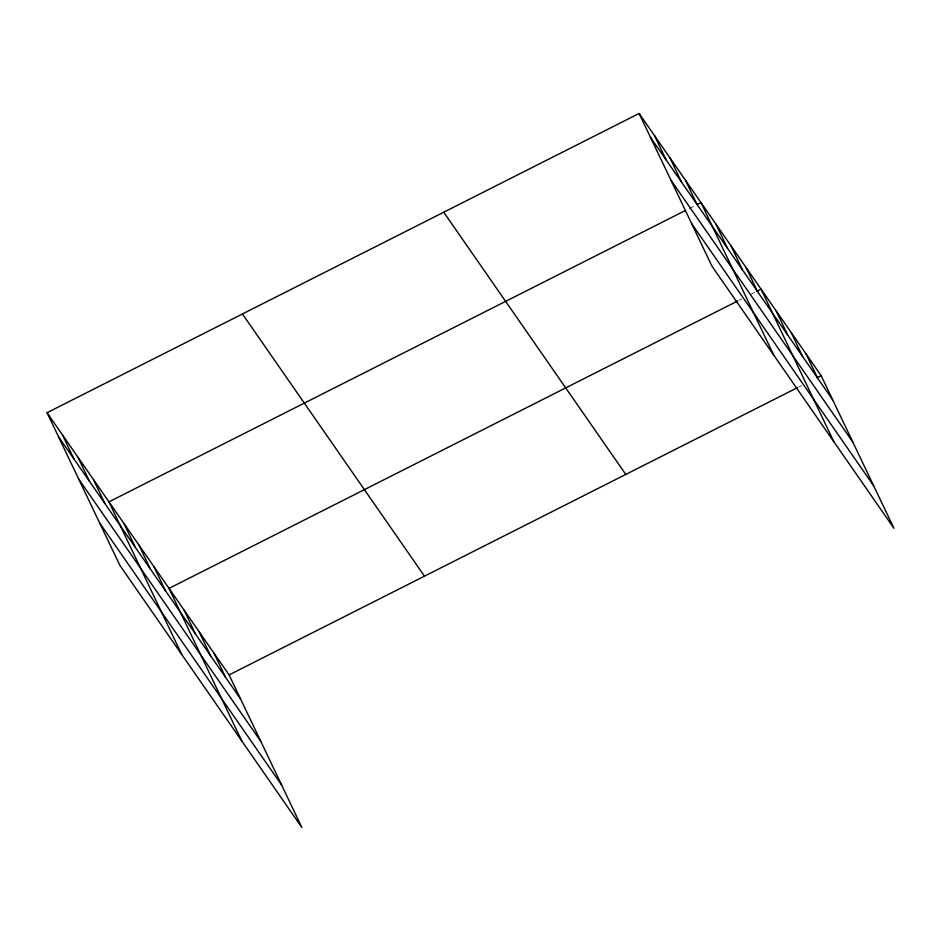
<?xml version="1.0" encoding="UTF-8"?>
<svg xmlns="http://www.w3.org/2000/svg" width="941" height="941" viewBox="0 0 941 941"><rect width="100%" height="100%" fill="white"/><g stroke="black" fill="none" stroke-linecap="round" stroke-linejoin="round"><path stroke-width="0.71" stroke-dasharray="4.71 3.53" d="M689.283 208.549L695.799 205.256M738.944 300.344L741.543 299.026M750.659 294.415L754.564 292.439M799.015 386.869L801.614 385.551"/><path stroke-width="1.41" d="M47.05 412.711L229.098 674.909L301.885 827.527L119.848 565.329L47.05 412.711L639.115 113.473L821.152 375.671L893.95 528.289L711.902 266.091L639.115 113.473M685.377 210.525L108.944 501.859L181.742 654.477M697.093 204.597L701.01 202.621L773.796 355.239M737.638 301.002L169.027 588.384L241.813 741.002M757.176 291.122L761.081 289.146L833.879 441.764M229.098 674.909L797.709 387.527M817.247 377.647L821.152 375.671M650.56 137.492L832.609 399.69M670.804 179.931L852.852 442.129M691.659 223.652L873.707 485.85M443.729 212.231L625.777 474.417M242.425 313.965L424.473 576.163M58.507 436.718L240.555 698.916M78.75 479.157L260.786 741.355M99.605 522.89L281.653 785.088M806.143 354.039L817.588 378.059M791.122 332.408L802.567 356.427M776.102 310.777L787.558 334.796M746.06 267.515L757.517 291.534M731.039 245.883L742.496 269.902M716.03 224.252L727.475 248.271M685.53 180.343L696.987 204.35M670.063 158.053L681.507 182.06M654.583 135.763L666.04 159.77M214.078 653.277L225.534 677.285M199.057 631.646L210.513 655.654M184.036 610.015L195.493 634.022M154.006 566.753L165.451 590.76M138.986 545.121L150.431 569.129M123.965 523.49L135.422 547.497M93.477 479.569L104.922 503.576M77.997 457.291L89.454 481.298M62.529 435.001L73.974 459.008"/></g></svg>
